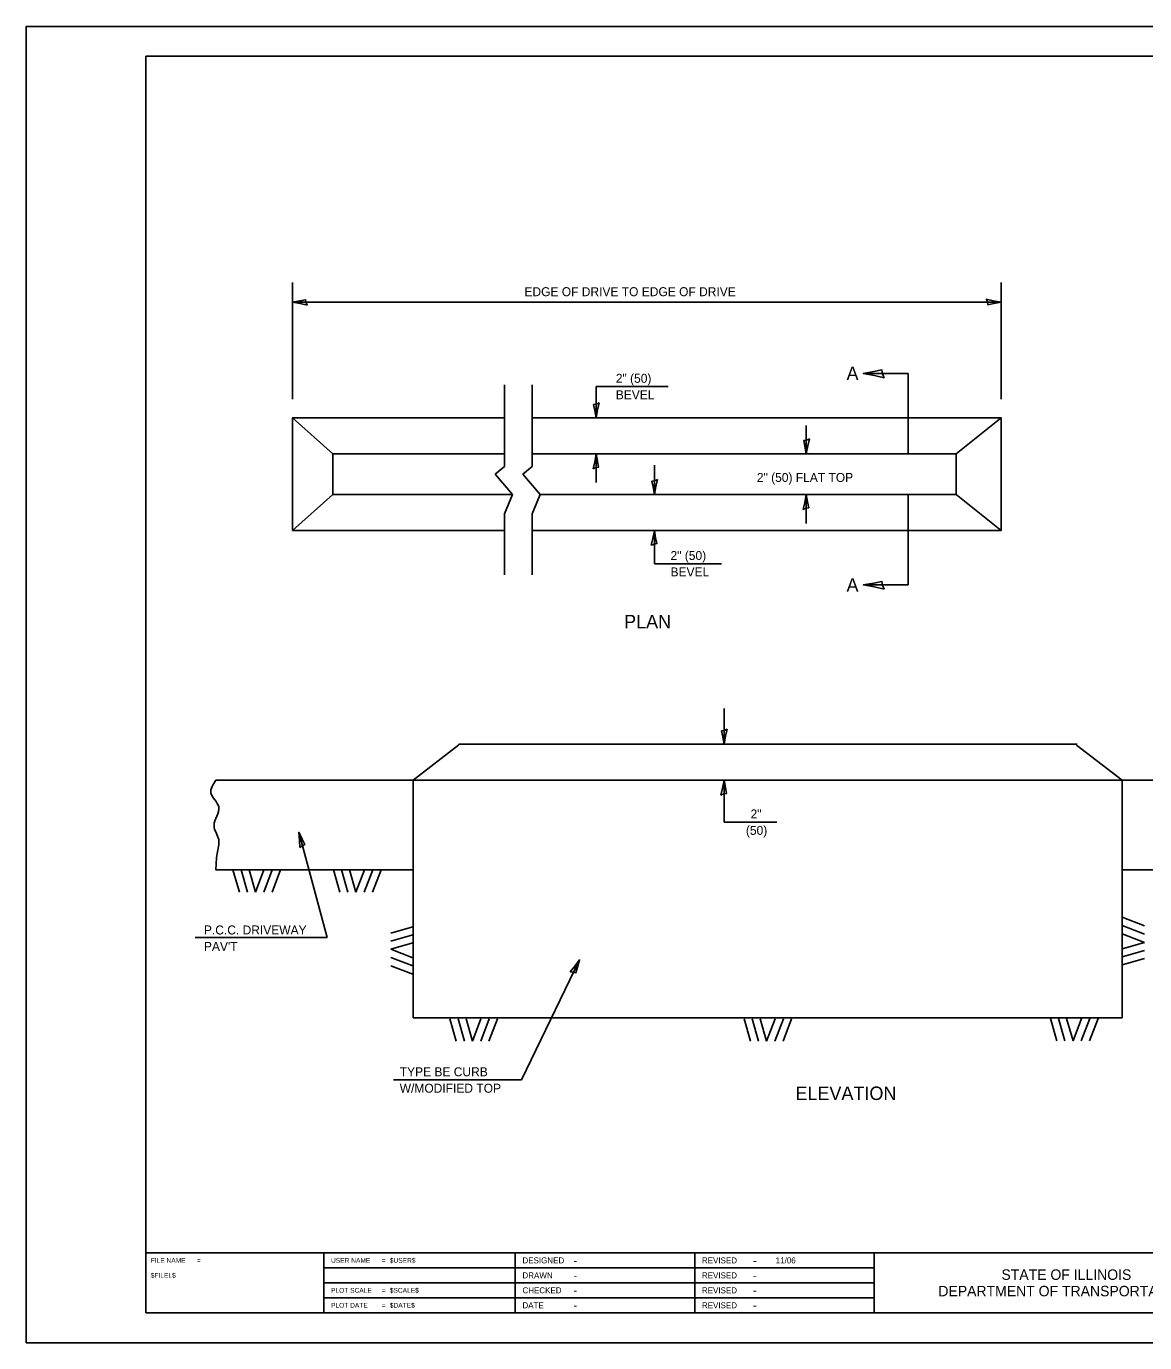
# Model space of a CAD drawing. Extents: x 98201 to 98881, y 99988 to 100428.
# Drawn here: x 98200.6 to 98574.5, y 99987.5 to 100427.5 of the extents above; entities that cross this region are included whole.
import ezdxf

# ---------------------------------------------------------------- set-up
doc = ezdxf.new("R2010")
doc.units = 0
for name, color, linetype in [('Design_PR_Back of Gutter or Curb line', 7, 'Continuous'), ('Design_PR_Face of Curb line', 7, 'Continuous'), ('Design_PR_Roadway Dimensions', 7, 'Continuous'), ('Design_PR_Roadway Notes', 7, 'Continuous'), ('Landscaping_Elements', 7, 'Continuous'), ('Level 43', 7, 'Continuous'), ('Sheets_50 Reference Boundary', 7, 'Continuous'), ('Sheets_General Details', 7, 'Continuous'), ('Sheets_Printer Plotting Border', 7, 'Continuous')]:
    doc.layers.add(name, color=color, linetype=linetype)

msp = doc.modelspace()

# ---------------------------------------------------------------- linework, layer by layer
at = {"layer": 'Design_PR_Back of Gutter or Curb line'}
for p, q in [((98303.02, 100284.65), (98289.52, 100296.65)), ((98511.52, 100284.65), (98526.52, 100296.65)), ((98303.02, 100284.65), (98303.02, 100271.06)), ((98360.51, 100284.65), (98303.02, 100284.65)), ((98511.52, 100284.65), (98369.75, 100284.65)), ((98511.52, 100284.65), (98511.52, 100271.06)), ((98289.52, 100259.06), (98303.02, 100271.06)), ((98303.02, 100271.06), (98363.14, 100271.06)), ((98372.38, 100271.06), (98511.52, 100271.06)), ((98526.52, 100259.06), (98511.52, 100271.06)), ((98345.15, 100187.42), (98329.94, 100175.57)), ((98345.15, 100187.57), (98551.94, 100187.57)), ((98551.74, 100187.31), (98566.94, 100175.57)), ((98329.94, 100175.57), (98263.94, 100175.57)), ((98329.94, 100175.57), (98329.94, 100096.07)), ((98566.94, 100175.57), (98329.94, 100175.57)), ((98632.94, 100175.57), (98566.94, 100175.57)), ((98566.94, 100096.07), (98566.94, 100175.57)), ((98329.94, 100145.57), (98263.94, 100145.57)), ((98632.94, 100145.57), (98566.94, 100145.57)), ((98329.94, 100096.07), (98566.94, 100096.07))]:
    msp.add_line(p, q, dxfattribs=at)
for points in [[(98289.52, 100259.06), (98289.52, 100296.65), (98360.51, 100296.65)], [(98369.75, 100296.65), (98526.52, 100296.65), (98526.52, 100259.06), (98369.75, 100259.06)], [(98360.51, 100259.06), (98289.52, 100259.06)]]:
    msp.add_lwpolyline(points, dxfattribs=at)
msp.add_spline([(98263.97, 100175.57), (98262.3, 100171.29), (98264.9, 100166.61), (98263.34, 100160.37), (98264.9, 100155.69), (98264.38, 100151.01), (98263.97, 100145.57)], degree=3, dxfattribs=at)
at = {"layer": 'Design_PR_Face of Curb line'}
for p, q in [((98360.51, 100280.44), (98360.51, 100307.7)), ((98369.75, 100280.44), (98369.75, 100307.7)), ((98357.36, 100277.79), (98360.51, 100280.44)), ((98366.6, 100277.79), (98369.75, 100280.44)), ((98363.14, 100271.06), (98357.36, 100277.79)), ((98372.38, 100271.06), (98366.6, 100277.79)), ((98363.14, 100271.06), (98360.51, 100264.59)), ((98372.38, 100271.06), (98369.75, 100264.59)), ((98360.51, 100244.15), (98360.51, 100264.59)), ((98369.75, 100264.59), (98369.75, 100244.15))]:
    msp.add_line(p, q, dxfattribs=at)
at = {"layer": 'Design_PR_Roadway Notes'}
for p, q in [((98289.52, 100302.92), (98289.52, 100341.92)), ((98526.52, 100302.92), (98526.52, 100341.92)), ((98289.52, 100335.33), (98526.52, 100335.33)), ((98495.42, 100311.54), (98480.42, 100311.54)), ((98495.42, 100284.65), (98495.42, 100311.54)), ((98495.42, 100240.81), (98495.42, 100271.06)), ((98495.42, 100240.81), (98480.42, 100240.81)), ((98291.7, 100158.12), (98301.17, 100122.96)), ((98301.17, 100122.96), (98257.08, 100122.96)), ((98385.54, 100115.52), (98366.18, 100075.43)), ((98366.18, 100075.43), (98323.33, 100075.43))]:
    msp.add_line(p, q, dxfattribs=at)
for points in [[(98294.52, 100334.28), (98294.11, 100335.24), (98293.96, 100336.16), (98292.02, 100335.76), (98289.52, 100335.33), (98292.19, 100334.84)], [(98521.52, 100336.37), (98521.93, 100335.41), (98522.09, 100334.49), (98524.02, 100334.9), (98526.52, 100335.33), (98523.86, 100335.81)], [(98487.42, 100310.07), (98486.85, 100311.42), (98486.63, 100312.71), (98483.92, 100312.14), (98480.42, 100311.54), (98484.15, 100310.86)], [(98487.42, 100239.35), (98486.85, 100240.69), (98486.63, 100241.98), (98483.92, 100241.42), (98480.42, 100240.81), (98484.15, 100240.13)], [(98291.99, 100153.02), (98292.81, 100153.66), (98293.66, 100154.06), (98292.77, 100155.82), (98291.7, 100158.12), (98291.92, 100155.42)], [(98382.42, 100111.47), (98383.46, 100111.42), (98384.36, 100111.16), (98384.84, 100113.08), (98385.54, 100115.52), (98383.94, 100113.33)]]:
    msp.add_lwpolyline(points, close=True, dxfattribs=at)
at = {"layer": 'Landscaping_Elements'}
for p, q in [((98271.81, 100138.14), (98269.68, 100145.6)), ((98274.5, 100138.14), (98272.37, 100145.6)), ((98277.19, 100138.14), (98275.07, 100145.6)), ((98277.19, 100138.14), (98280.03, 100145.6)), ((98279.96, 100138.14), (98282.8, 100145.6)), ((98282.73, 100138.14), (98285.57, 100145.6)), ((98305.41, 100138.14), (98303.28, 100145.6)), ((98308.11, 100138.14), (98305.98, 100145.6)), ((98310.8, 100138.14), (98308.67, 100145.6)), ((98310.8, 100138.14), (98313.63, 100145.6)), ((98313.57, 100138.14), (98316.41, 100145.6)), ((98316.33, 100138.14), (98319.17, 100145.6)), ((98322.41, 100124.44), (98329.86, 100126.57)), ((98574.42, 100126.89), (98566.97, 100129.73)), ((98574.42, 100124.12), (98566.97, 100126.96)), ((98322.41, 100121.75), (98329.86, 100123.88)), ((98574.42, 100121.35), (98566.97, 100124.19)), ((98322.41, 100119.06), (98329.86, 100121.19)), ((98322.41, 100119.06), (98329.86, 100116.22)), ((98574.42, 100121.35), (98566.97, 100119.23)), ((98574.42, 100118.66), (98566.97, 100116.53)), ((98322.41, 100116.29), (98329.86, 100113.45)), ((98322.41, 100113.52), (98329.86, 100110.68)), ((98574.42, 100115.97), (98566.97, 100113.84)), ((98344.35, 100088.35), (98342.22, 100095.8)), ((98347.04, 100088.35), (98344.91, 100095.8)), ((98349.73, 100088.35), (98347.6, 100095.8)), ((98349.73, 100088.35), (98352.57, 100095.8)), ((98352.5, 100088.35), (98355.33, 100095.8)), ((98355.27, 100088.35), (98358.11, 100095.8)), ((98442.7, 100088.35), (98440.57, 100095.8)), ((98445.39, 100088.35), (98443.26, 100095.8)), ((98448.08, 100088.35), (98445.95, 100095.8)), ((98448.08, 100088.35), (98450.92, 100095.8)), ((98450.85, 100088.35), (98453.69, 100095.8)), ((98453.62, 100088.35), (98456.46, 100095.8)), ((98545.16, 100088.43), (98543.03, 100095.88)), ((98547.84, 100088.43), (98545.72, 100095.88)), ((98550.54, 100088.43), (98548.41, 100095.88)), ((98550.54, 100088.43), (98553.38, 100095.88)), ((98553.3, 100088.43), (98556.14, 100095.88)), ((98556.08, 100088.43), (98558.91, 100095.88))]:
    msp.add_line(p, q, dxfattribs=at)
at = {"layer": 'Level 43'}
for p, q in [((98391.1, 100296.65), (98391.1, 100307.13)), ((98391.1, 100307.13), (98415.17, 100307.13)), ((98461.36, 100284.65), (98461.36, 100294.15)), ((98391.1, 100275.05), (98391.1, 100284.65)), ((98410.56, 100271.06), (98410.56, 100280.84)), ((98461.36, 100261.35), (98461.36, 100271.06)), ((98410.56, 100247.9), (98410.56, 100259.06)), ((98410.56, 100247.9), (98432.99, 100247.9)), ((98433.89, 100187.57), (98433.89, 100199.5)), ((98433.89, 100161.53), (98433.89, 100175.57)), ((98433.89, 100161.53), (98451.5, 100161.53))]:
    msp.add_line(p, q, dxfattribs=at)
for points in [[(98392.14, 100301.64), (98391.18, 100301.24), (98390.26, 100301.08), (98390.66, 100299.15), (98391.1, 100296.65), (98391.58, 100299.31)], [(98462.4, 100289.64), (98461.44, 100289.24), (98460.52, 100289.08), (98460.92, 100287.15), (98461.36, 100284.65), (98461.84, 100287.31)], [(98390.05, 100279.65), (98391.01, 100280.05), (98391.93, 100280.21), (98391.53, 100282.15), (98391.1, 100284.65), (98390.61, 100281.98)], [(98411.6, 100276.06), (98410.64, 100275.65), (98409.72, 100275.49), (98410.12, 100273.56), (98410.56, 100271.06), (98411.04, 100273.72)], [(98460.31, 100266.06), (98461.27, 100266.46), (98462.19, 100266.62), (98461.79, 100268.56), (98461.36, 100271.06), (98460.87, 100268.39)], [(98409.51, 100254.06), (98410.47, 100254.46), (98411.39, 100254.62), (98410.99, 100256.56), (98410.56, 100259.06), (98410.07, 100256.39)], [(98434.93, 100192.56), (98433.97, 100192.16), (98433.05, 100192), (98433.45, 100190.07), (98433.89, 100187.57), (98434.37, 100190.23)], [(98432.84, 100170.57), (98433.8, 100170.97), (98434.72, 100171.13), (98434.32, 100173.07), (98433.89, 100175.57), (98433.4, 100172.9)]]:
    msp.add_lwpolyline(points, close=True, dxfattribs=at)
at = {"layer": 'Sheets_50 Reference Boundary'}
msp.add_lwpolyline([(98240.58, 100417.53), (98870.58, 100417.53), (98870.58, 100017.53), (98240.58, 100017.53)], close=True, dxfattribs=at)
at = {"layer": 'Sheets_General Details'}
for p, q in [((98200.58, 100427.53), (98200.58, 99987.53)), ((98880.58, 100427.53), (98200.58, 100427.53)), ((98240.58, 100017.53), (98870.58, 100017.53)), ((98300.06, 100017.53), (98300.06, 99997.53)), ((98364.06, 100017.53), (98364.06, 99997.53)), ((98424.06, 100017.53), (98424.06, 99997.53)), ((98484.06, 100017.53), (98484.06, 99997.53)), ((98300.06, 100012.53), (98484.06, 100012.53)), ((98300.06, 100007.53), (98484.06, 100007.53)), ((98300.06, 100002.53), (98484.06, 100002.53)), ((98880.58, 99987.53), (98200.58, 99987.53))]:
    msp.add_line(p, q, dxfattribs=at)
msp.add_lwpolyline([(98240.58, 100417.53), (98870.58, 100417.53), (98870.58, 99997.53), (98240.58, 99997.53)], close=True, dxfattribs=at)
at = {"layer": 'Sheets_Printer Plotting Border'}
msp.add_lwpolyline([(98200.58, 99987.53), (98880.58, 99987.53), (98880.58, 100427.53), (98200.58, 100427.53)], close=True, dxfattribs=at)

# ---------------------------------------------------------------- texts
at = {"layer": 'Design_PR_Roadway Dimensions'}
for s, p in [('2" (50)', (98397.67, 100308.38)), ('BEVEL', (98397.67, 100302.88)), ('2" (50) FLAT TOP', (98444.84, 100275.24)), ('2" (50)', (98415.97, 100249.15)), ('BEVEL', (98415.97, 100243.65)), ('2"', (98442.73, 100162.78)), ('(50)', (98441.18, 100157.28))]:
    msp.add_text(s, height=3, dxfattribs=at).set_placement(p)
at = {"layer": 'Design_PR_Roadway Notes'}
for s, height, p in [('EDGE OF DRIVE TO EDGE OF DRIVE', 3, (98367.12, 100337.33)), ('A', 4.5, (98474.81, 100309.29)), ('A', 4.5, (98474.81, 100238.56)), ('PLAN', 4.5, (98400.44, 100226.31)), ('P.C.C. DRIVEWAY', 3, (98259.96, 100123.98)), ("PAV'T", 3, (98259.96, 100118.48)), ('TYPE BE CURB', 3, (98325.43, 100076.58)), ('W/MODIFIED TOP', 3, (98325.43, 100071.08)), ('ELEVATION', 4.5, (98457.72, 100068.65))]:
    msp.add_text(s, height=height, dxfattribs=at).set_placement(p)
at = {"layer": 'Sheets_General Details'}
for s, p in [('FILE NAME', (98242.18, 100014.23)), ('=', (98257.63, 100014.23)), ('USER NAME', (98302.46, 100014.23)), ('=', (98319.42, 100014.23)), ('$USER$', (98322.11, 100014.23)), ('$FILEL$', (98242.18, 100009.23)), ('PLOT SCALE', (98302.46, 100004.23)), ('=', (98319.42, 100004.23)), ('$SCALE$', (98322.11, 100004.23)), ('PLOT DATE', (98302.46, 99999.23)), ('=', (98319.42, 99999.23)), ('$DATE$', (98322.11, 99999.23))]:
    msp.add_text(s, height=1.6, rotation=360, dxfattribs=at).set_placement(p)
for s, height, p in [('DESIGNED', 2, (98366.46, 100014.03)), ('-', 2.8, (98383.54, 100013.63)), ('REVISED', 2, (98426.46, 100014.03)), ('-', 2.8, (98443.54, 100013.63)), ('11/06', 2, (98451.14, 100014.03)), ('STATE OF ILLINOIS', 3.5, (98526.61, 100008.53)), ('DRAWN', 2, (98366.46, 100009.03)), ('-', 2.8, (98383.54, 100008.63)), ('REVISED', 2, (98426.46, 100009.03)), ('-', 2.8, (98443.54, 100008.63)), ('CHECKED', 2, (98366.46, 100004.03)), ('-', 2.8, (98383.54, 100003.63)), ('REVISED', 2, (98426.46, 100004.03)), ('-', 2.8, (98443.54, 100003.63)), ('DEPARTMENT OF TRANSPORTATION', 3.5, (98505.51, 100003.03)), ('DATE', 2, (98366.46, 99999.03)), ('-', 2.8, (98383.54, 99998.63)), ('REVISED', 2, (98426.46, 99999.03)), ('-', 2.8, (98443.54, 99998.63))]:
    msp.add_text(s, height=height, dxfattribs=at).set_placement(p)

doc.saveas('drawing.dxf')
